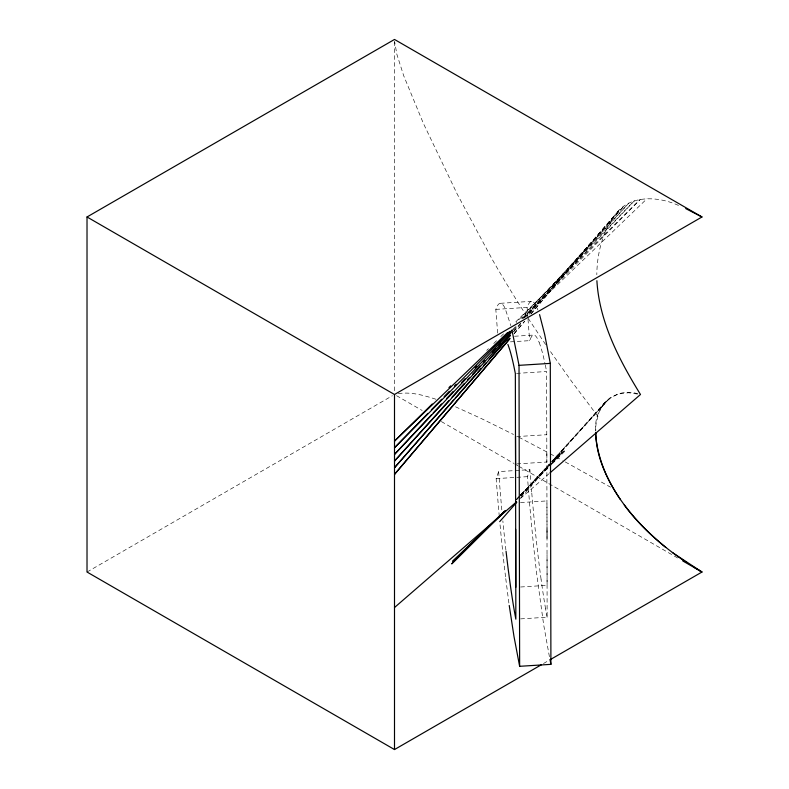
<?xml version="1.0" encoding="UTF-8"?>
<svg xmlns="http://www.w3.org/2000/svg" width="789" height="789" viewBox="0 0 789 789"><rect width="100%" height="100%" fill="white"/><g stroke="black" fill="none" stroke-linecap="round" stroke-linejoin="round"><path stroke-width="0.59" stroke-dasharray="3.94 2.96" d="M595.882 430.439C592.943 407.272 615.489 385.92 638.419 394.036M499.299 516.568A249.521 21.924 86.4 0 1 498.037 502.031L496.143 478.627L498.618 471.605L529.892 469.642L531.707 491.961M549.42 656.744L543.631 624.592L536.816 574.806A249.531 21.924 86.4 0 1 529.311 500.078L527.427 476.664L529.892 469.642M497.642 333.116L495.817 309.377L497.652 305.451A249.521 21.924 86.4 0 1 504.99 308.075L510.877 325.719M527.92 318.095L527.091 307.414L528.936 303.489A249.521 21.924 86.4 0 1 536.273 306.132L537.881 309.969M510.404 341.854L529.646 340.651L530.316 339.231M678.501 205.446C658.322 196.195 630.155 194.498 615.499 214.233C602.638 231.483 596.997 253.437 596.819 274.75M514.181 333.51L524.547 321.301M530.928 313.785L615.499 214.233M514.162 333.688L524.537 321.498M530.918 313.992L619.473 209.874L527.22 315.61M513.461 331.38L520.74 323.036M513.669 331.853L520.957 323.529M529.064 314.288L623.912 206.136L522.772 318.529M520.75 497.8L549.4 465.372M552.349 462.038L606.445 400.792L552.241 461.141M512.909 329.496L515.375 326.754L512.732 329.378M521.036 495.887L548.957 464.8M521.085 496.025L549.065 465.135M552.359 461.496L609.976 397.903L618.408 393.977L628.606 392.754L638.114 394.155M513.747 329.802L517.89 325.236M524.517 317.947L628.853 203.089L521.332 318.391M516.45 499.871L518.107 498.066M518.935 497.169L549.558 463.774M550.387 462.877L609.976 397.903L603.398 404.264L598.762 412.795L596.168 423.21A74.196 42.833 60 0 0 595.606 431.07M520.73 495.453L549.085 464.918M552.428 461.328L559.095 454.139L552.448 461.24M520.858 494.93L549.124 464.78M522.86 318.667L634.336 200.771L516.134 322.504M521.095 494.831L548.917 465.402M552.29 461.831L560.723 452.906L552.33 461.723M517.071 498.766L519.586 496.113L517.081 498.668M520.424 495.236L548.966 465.254M516.4 499.595L519.813 496.054M520.661 495.176L551.353 463.311M552.201 462.423L562.429 451.801L552.251 462.315M520.878 494.733L551.403 463.192M520.503 495.186L551.363 463.863M552.221 462.995L564.224 450.815L552.152 463.104M521.115 494.703L551.294 463.981M522.643 318.263L640.392 199.282L513.935 323.638M516.371 499.536L519.862 496.054M520.73 495.186L551.363 464.642M552.142 463.883L566.098 449.967M486.714 350.415L488.47 348.689M493.736 343.511L497.248 340.049M500.759 336.597L504.279 333.145M522.565 318.174L647.069 198.66M520.286 498.599L549.174 473.578M87.017 572.025L392.37 395.733M543.453 663.549L549.834 659.87M398.287 393.603C411.237 391.679 424.186 395.388 436.386 399.412M500.394 303.301L531.678 301.339M495.817 309.377L527.091 307.414M514.527 336.252L533.768 335.049M516.548 373.394L546.619 371.511L547.033 538.453L546.955 502.84M516.726 436.593L546.807 434.709M516.805 463.912L546.885 462.029L546.885 451.219M496.143 478.627L527.427 476.664M520.484 502.573L546.945 500.916M520.632 586.996L547.093 585.33L547.024 554.489M520.651 618.882L547.112 617.215L546.994 527.417M455.529 406.799L481.507 418.634L513.531 434.483M518.827 437.205L548.059 452.61M550.17 453.744L562.32 460.342M565.23 461.92L610.499 487.158M396.522 395.674L422.164 410.477M441.317 421.533L513.856 463.409M514.724 463.912L517.919 465.757M518.906 466.329L678.718 558.592M597.668 416.069L571.601 381.373L549.647 350.424M545.643 344.576L527.525 317.356M526.894 316.359L517.979 302.365A717.655 414.343 60 0 1 492.297 259.502L457.176 193.986L423.427 123.498L403.672 75.665L396.818 54.145L394.618 41.482M539.163 342.406L540.613 346.519A215.752 18.956 86.4 0 1 545.091 364.015M545.327 365.07L546.619 371.511M547.112 617.215L545.594 608.792M541.076 579.313L539.617 568.228A215.752 18.966 86.4 0 1 531.687 491.932M508.885 603.043L505.532 576.769M498.618 471.605L499.309 480.097A215.752 18.956 86.4 0 0 502.051 512.426M528.009 319.279L529.646 340.651M394.5 41.787L394.5 392.163M545.594 608.852A215.752 18.966 86.4 0 1 541.076 579.373M505.917 550.13A215.752 18.956 86.4 0 1 502.849 520.868M505.532 576.798A249.521 21.924 86.4 0 1 499.841 522.545M530.316 339.201A215.752 18.956 86.4 0 1 539.163 342.436"/><path stroke-width="1.18" d="M595.784 432.845C596.099 457.068 607.145 479.84 620.42 499.585M509.388 339.142L394.5 474.386L510.177 338.382M453.576 400.013L394.5 467.729L510.424 335.542M455.194 398.159L476.231 374.045M477.858 372.191L481.093 368.483M483.519 365.702L485.945 362.92M489.18 359.202L510.227 335.088M499.684 521.637L516.795 502.268M448.773 400.763L394.5 461.072L511.262 332.534M452.058 397.114L464.396 383.405M467.68 379.746L469.327 377.921M472.611 374.262L480.018 366.047M483.302 362.388L484.949 360.563M492.346 352.338L495.64 348.679M498.924 345.03L500.571 343.195M431.455 414.777L394.5 454.415L511.883 330.275M433.141 412.972L441.534 403.968M446.574 398.563L453.3 391.354M461.703 382.349L465.056 378.74M475.136 367.93L476.822 366.135M427.904 413.357L394.5 447.757L509.655 331.39M431.336 409.826L441.613 399.244M444.177 396.591L449.316 391.305M454.464 386.008L456.17 384.243M504.565 511.242L451.702 563.888L501.469 514.389M432.264 403.958L394.5 441.1L507.445 332.682M448.951 387.557L450.706 385.821M499.585 515.976L452.689 561.324L505.404 510.503M394.5 607.53L516.558 501.824M550.101 472.769L640.49 394.5C619.168 359.892 599.354 322.07 596.888 280.716M87.017 216.975L394.5 39.45L701.983 216.975L394.5 394.5L87.017 216.975L87.017 572.025L394.5 749.55L541.323 664.782M549.834 659.87L701.983 572.025L672.356 552.527M511.982 330.167L519.024 365.346L550.298 363.384L550.909 664.348L519.635 666.311L514.014 636.605L509.23 605.469M685.74 208.602L701.983 216.975M682.761 560.93L701.983 572.025L694.083 567.311M686.509 562.478C662.977 546.678 641.151 527.851 624.247 504.96M665.758 547.428C631.417 519.231 599.818 481.142 595.695 435.252A74.196 42.833 60 0 1 595.626 433.151M507.879 344.369L509.329 348.482A215.752 18.956 86.4 0 1 513.817 365.988L515.345 373.473L515.819 587.292M539.577 314.604L544.686 334.467L550.298 363.384M550.278 661.093L550.909 664.348M515.71 529.38L515.838 619.178L514.31 610.755A215.752 18.946 86.4 0 1 509.802 581.227L508.333 570.191A215.752 18.946 86.4 0 1 506.074 551.353M519.635 666.311L519.024 365.346M515.523 436.672L515.602 463.991M394.5 394.5L394.5 749.55"/></g></svg>
